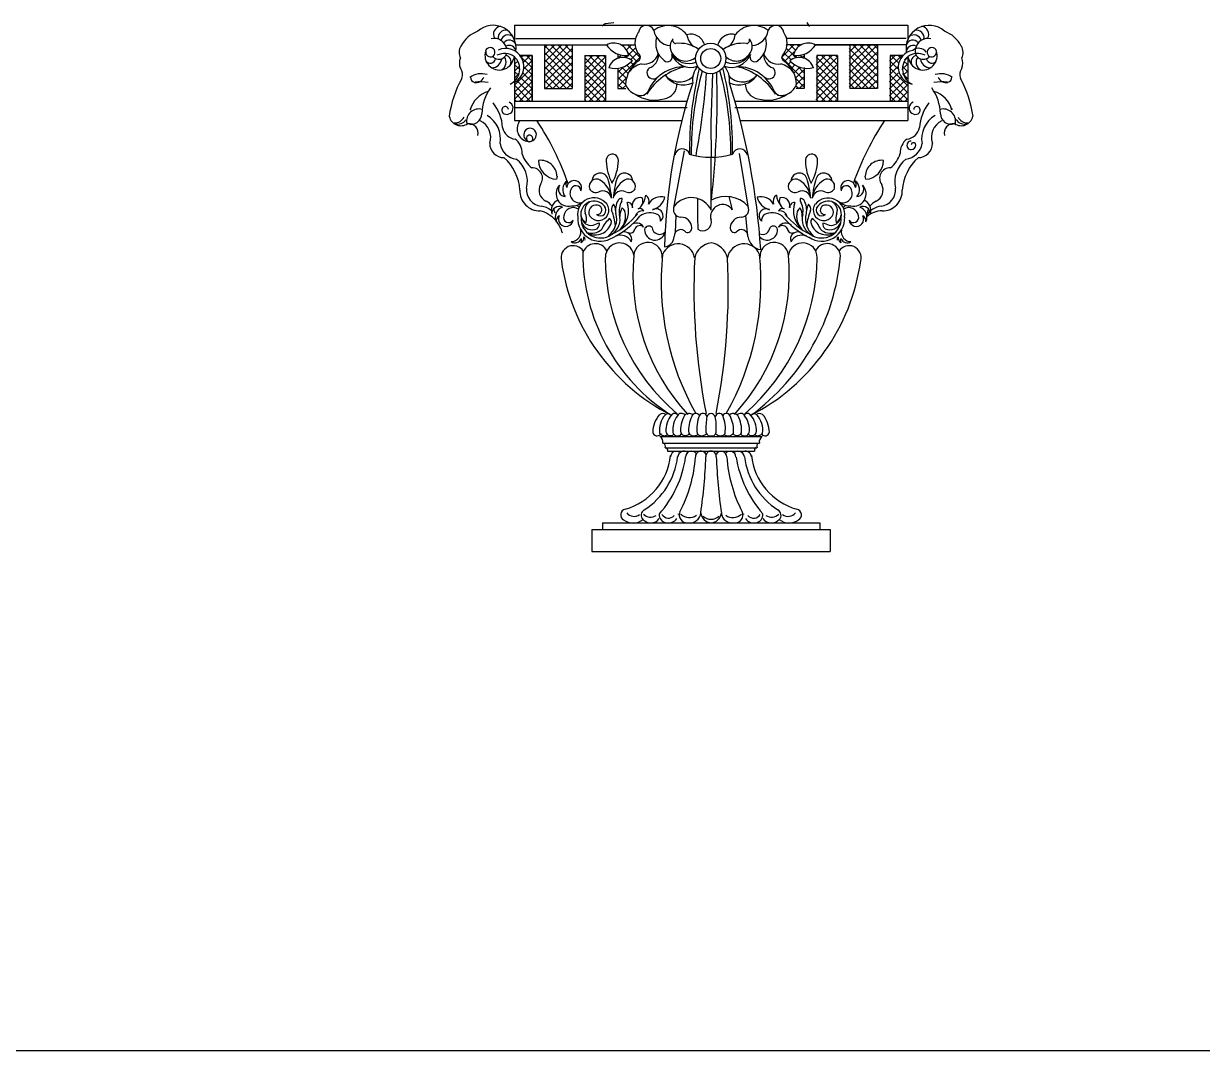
# Model space of a CAD drawing. Header units: millimetres. Extents: x 22565 to 38821, y 15578 to 26720.
# Drawn here: x 35411 to 36164, y 21360 to 22016 of the extents above; entities that cross this region are included whole.
import ezdxf

# ---------------------------------------------------------------- set-up
doc = ezdxf.new("R2010")
doc.units = ezdxf.units.MM
doc.layers.add('www.cad-blocks.net', color=7, linetype='Continuous')

# ---------------------------------------------------------------- blocks, each defined once
blk = doc.blocks.new('A$C55897DFD')
for p, q in [((242.8, 480), (601.7, 480)), ((242.8, 480), (242.8, 466.7)), ((322.9, 479.5), (325.7, 481.5)), ((325.7, 481.5), (333.4, 482.4)), ((509.6, 482.4), (511.5, 479.5)), ((511.5, 479.5), (512.5, 479.5)), ((601.7, 480), (601.7, 466.7)), ((244.1, 468), (353.4, 468)), ((600.4, 468), (491.1, 468)), ((244.1, 462), (327.1, 462)), ((258.9, 452.4), (247.1, 452.4)), ((247.1, 452.4), (258.9, 452.4)), ((258.9, 441), (247.4, 452.4)), ((248.7, 450.3), (250.8, 452.4)), ((250.7, 446), (257.2, 452.4)), ((258.9, 447.3), (253.8, 452.4)), ((258.9, 410.8), (258.9, 452.4)), ((258.9, 452.4), (258.9, 410.8)), ((270.3, 459.1), (273.1, 462)), ((270.3, 452.7), (279.5, 462)), ((270.3, 446.4), (285.9, 462)), ((270.3, 440), (292.2, 462)), ((270.3, 462), (270.3, 422.2)), ((295.5, 436.2), (270.3, 461.4)), ((270.3, 433.7), (295.5, 458.9)), ((295.5, 429.8), (270.3, 455)), ((270.3, 427.3), (295.5, 452.5)), ((295.5, 442.6), (276, 462)), ((295.5, 448.9), (282.4, 462)), ((295.5, 455.3), (288.7, 462)), ((295.5, 461.7), (295.1, 462)), ((295.5, 462), (295.5, 422.2)), ((306.9, 438.4), (320.8, 452.4)), ((306.9, 444.8), (314.4, 452.4)), ((306.9, 451.2), (308.1, 452.4)), ((306.9, 452.4), (306.9, 410.8)), ((306.9, 452.4), (325.8, 452.4)), ((325.8, 437.7), (311.1, 452.4)), ((325.8, 444.1), (317.4, 452.4)), ((325.8, 450.4), (323.8, 452.4)), ((325.8, 452.4), (325.8, 410.8)), ((337.2, 453.6), (337.2, 449.8)), ((337.4, 449.8), (340.2, 452.7)), ((340.2, 462), (352.9, 462)), ((341.9, 460.8), (343.1, 462)), ((345.1, 450.2), (343, 452.3)), ((344.2, 450.4), (346.1, 452.2)), ((344.9, 457.4), (349.5, 462)), ((354.9, 446.7), (345.8, 455.8)), ((357.5, 450.5), (346, 462)), ((346.9, 453), (353.1, 459.2)), ((348.9, 448.6), (355.2, 454.9)), ((352.9, 461.5), (352.4, 462)), ((486.4, 450.5), (497.8, 462)), ((495, 448.6), (488.7, 454.9)), ((488.9, 446.7), (498, 455.8)), ((497, 453), (490.7, 459.2)), ((503.6, 462), (490.9, 462)), ((491, 461.5), (491.5, 462)), ((498.9, 457.4), (494.4, 462)), ((499.6, 450.4), (497.8, 452.2)), ((498.7, 450.2), (500.9, 452.3)), ((501.9, 460.8), (500.7, 462)), ((506.5, 449.8), (503.6, 452.7)), ((507.3, 453.6), (507.3, 449.8)), ((600.4, 462), (517.4, 462)), ((570.5, 462), (517.4, 462)), ((517.4, 462), (570.5, 462)), ((518.1, 450.4), (520.1, 452.4)), ((518.1, 444.1), (526.4, 452.4)), ((518.1, 437.7), (532.8, 452.4)), ((518.7, 452.4), (518.7, 410.8)), ((537.6, 452.4), (518.7, 452.4)), ((537, 438.4), (523.1, 452.4)), ((537, 444.8), (529.4, 452.4)), ((537, 451.2), (535.8, 452.4)), ((537.6, 452.4), (537.6, 410.8)), ((548.4, 461.7), (548.8, 462)), ((548.4, 455.3), (555.1, 462)), ((548.4, 448.9), (561.5, 462)), ((548.4, 442.6), (567.9, 462)), ((548.4, 436.2), (573.6, 461.4)), ((573.6, 433.7), (548.4, 458.9)), ((548.4, 429.8), (573.6, 455)), ((573.6, 427.3), (548.4, 452.5)), ((549, 462), (549, 422.2)), ((573.6, 440), (551.6, 462)), ((573.6, 446.4), (558, 462)), ((573.6, 452.7), (564.4, 462)), ((573.6, 459.1), (570.7, 462)), ((574.2, 462), (574.2, 422.2)), ((585, 447.3), (590.1, 452.4)), ((585, 441), (596.4, 452.4)), ((597.4, 452.4), (585.6, 452.4)), ((585.6, 452.4), (585.6, 410.8)), ((593.1, 446), (586.7, 452.4)), ((595.1, 450.3), (593.1, 452.4)), ((242.8, 451.2), (242.8, 429.1)), ((242.8, 450.8), (243, 451)), ((245.2, 448.3), (242.8, 450.7)), ((242.8, 444.4), (245.8, 447.3)), ((247.6, 439.5), (242.8, 444.3)), ((242.8, 438), (247.4, 442.6)), ((242.8, 425.3), (258.9, 441.3)), ((251.3, 440.1), (258.9, 447.7)), ((258.9, 434.6), (251.3, 442.1)), ((295.5, 423.5), (270.3, 448.7)), ((290.4, 422.2), (270.3, 442.3)), ((271.5, 422.2), (295.5, 446.1)), ((306.9, 432.1), (325.8, 451)), ((325.8, 431.3), (306.9, 450.3)), ((306.9, 425.7), (325.8, 444.6)), ((325.8, 425), (306.9, 443.9)), ((338.7, 450.2), (337.2, 451.7)), ((337.2, 430.6), (357.5, 450.9)), ((337.2, 436.9), (342, 441.8)), ((346.5, 436.1), (341.1, 441.5)), ((348.6, 440.3), (345.5, 443.4)), ((351.5, 443.8), (349.1, 446.2)), ((506.7, 430.6), (486.4, 450.9)), ((492.4, 443.8), (494.7, 446.2)), ((495.2, 440.3), (498.3, 443.4)), ((497.4, 436.1), (502.8, 441.5)), ((506.7, 436.9), (501.9, 441.8)), ((505.2, 450.2), (506.7, 451.7)), ((507.3, 441.4), (507.3, 422.2)), ((537, 432.1), (518.1, 451)), ((518.1, 431.3), (537, 450.3)), ((537, 425.7), (518.1, 444.6)), ((518.1, 425), (537, 443.9)), ((548.4, 423.5), (573.6, 448.7)), ((572.3, 422.2), (548.4, 446.1)), ((553.5, 422.2), (573.6, 442.3)), ((592.6, 440.1), (585, 447.7)), ((585, 434.6), (592.5, 442.1)), ((601.1, 425.3), (585, 441.3)), ((596.3, 439.5), (601.1, 444.3)), ((601.1, 438), (596.5, 442.6)), ((601.1, 444.4), (598.1, 447.3)), ((598.7, 448.3), (601.1, 450.7)), ((601.1, 450.8), (600.9, 451)), ((601.7, 451.2), (601.7, 429.1)), ((246.4, 434.3), (242.8, 437.9)), ((242.8, 431.7), (246.9, 435.8)), ((242.8, 418.9), (258.9, 435)), ((244, 430.4), (242.8, 431.6)), ((258.9, 421.9), (248.3, 432.4)), ((258.9, 428.3), (250.5, 436.6)), ((284, 422.2), (270.3, 435.9)), ((277.9, 422.2), (295.5, 439.8)), ((284.3, 422.2), (295.5, 433.4)), ((306.9, 419.3), (325.8, 438.3)), ((325.8, 418.6), (306.9, 437.5)), ((306.9, 413), (325.8, 431.9)), ((325.8, 412.2), (306.9, 431.2)), ((337.2, 440.8), (337.2, 422.2)), ((344.6, 431.6), (337.2, 439)), ((344.4, 425.5), (337.2, 432.7)), ((337.2, 424.2), (344.7, 431.7)), ((418.3, 436.1), (418.3, 436.5)), ((423.4, 435.9), (422.1, 391.5)), ((499.2, 431.6), (506.7, 439)), ((506.7, 424.2), (499.2, 431.7)), ((499.5, 425.5), (506.7, 432.7)), ((537, 419.3), (518.1, 438.3)), ((518.1, 418.6), (537, 437.5)), ((537, 413), (518.1, 431.9)), ((518.1, 412.2), (537, 431.2)), ((566, 422.2), (548.4, 439.8)), ((559.6, 422.2), (548.4, 433.4)), ((559.9, 422.2), (573.6, 435.9)), ((585, 428.3), (593.4, 436.6)), ((601.1, 418.9), (585, 435)), ((585, 421.9), (595.5, 432.4)), ((601.1, 431.7), (596.9, 435.8)), ((597.4, 434.3), (601.1, 437.9)), ((599.9, 430.4), (601.1, 431.6)), ((242.8, 412.6), (258.9, 428.6)), ((242.8, 427.7), (242.8, 393)), ((242.8, 427.7), (242.8, 410.8)), ((257.2, 410.8), (242.8, 425.2)), ((258.9, 415.5), (245.2, 429.2)), ((247.4, 410.8), (258.9, 422.3)), ((277.6, 422.2), (270.3, 429.6)), ((271.3, 422.2), (270.3, 423.2)), ((270.3, 422.2), (295.5, 422.2)), ((290.6, 422.2), (295.5, 427)), ((320.9, 410.8), (306.9, 424.8)), ((311, 410.8), (325.8, 425.5)), ((341.3, 422.2), (337.2, 426.3)), ((337.2, 422.2), (344.5, 422.2)), ((341.5, 422.2), (344.5, 425.1)), ((502.3, 422.2), (499.4, 425.1)), ((507.3, 422.2), (499.9, 422.2)), ((502.6, 422.2), (506.7, 426.3)), ((532.8, 410.8), (518.1, 425.5)), ((523, 410.8), (537, 424.8)), ((553.2, 422.2), (548.4, 427)), ((574.2, 422.2), (549, 422.2)), ((566.2, 422.2), (573.6, 429.6)), ((572.6, 422.2), (573.6, 423.2)), ((585, 415.5), (598.7, 429.2)), ((601.1, 412.6), (585, 428.6)), ((596.5, 410.8), (585, 422.3)), ((586.7, 410.8), (601.1, 425.2)), ((601.7, 427.7), (601.7, 393)), ((250.9, 410.8), (242.8, 418.8)), ((244.5, 410.8), (242.8, 412.5)), ((242.8, 410.8), (258.9, 410.8)), ((242.8, 410.8), (400.3, 410.8)), ((253.8, 410.8), (258.9, 415.9)), ((314.5, 410.8), (306.9, 418.4)), ((308.1, 410.8), (306.9, 412.1)), ((317.4, 410.8), (325.8, 419.2)), ((323.8, 410.8), (325.8, 412.8)), ((444, 410.8), (601.7, 410.8)), ((526.5, 410.8), (518.1, 419.2)), ((520.1, 410.8), (518.1, 412.8)), ((529.4, 410.8), (537, 418.4)), ((535.7, 410.8), (537, 412.1)), ((590.1, 410.8), (585, 415.9)), ((593, 410.8), (601.1, 418.8)), ((599.4, 410.8), (601.1, 412.5)), ((242.8, 404.8), (400.3, 404.8)), ((444, 404.8), (601.7, 404.8)), ((242.8, 393), (395.4, 393)), ((422.1, 391.5), (422.2, 359.5)), ((448.8, 393), (601.7, 393)), ((388.6, 315.1), (398, 365.5)), ((422.2, 311.4), (422.2, 359.5)), ((456.7, 311.4), (448.1, 363)), ((441.8, 311.7), (438.6, 323.7)), ((389.7, 290.9), (390.5, 306.4)), ((455.9, 287.2), (453.9, 306.3)), ((375.6, 104.8), (468.9, 104.8)), ((375.6, 104.8), (468.9, 104.8)), ((378.2, 98.8), (466.3, 98.8)), ((380.3, 94.6), (464.1, 94.6)), ((382.6, 91.5), (461.9, 91.5)), ((323, 26.1), (521.5, 26.1)), ((323, 26.1), (323, 20.1)), ((496.1, 26.1), (521.5, 26.1)), ((521.5, 26.1), (521.5, 20.1)), ((521.5, 26.1), (521.5, 20.1)), ((313.5, 20.1), (531, 20.1)), ((313.5, 20.1), (313.5, 0)), ((521.5, 20.1), (531, 20.1)), ((531, 20.1), (531, 0)), ((531, 20.1), (531, 0)), ((313.5, 0), (531, 0))]:
    blk.add_line(p, q)
for radius in [13.9, 9.12]:
    blk.add_circle((421.9, 449.6), radius)
for centre, radius, start, end in [((219.6, 447.3), 29.1, 110.7432, 152.0574), ((223.3, 458.9), 21, 352.2493, 131.9272), ((231, 471.7), 7.36, 98.3917, 210.0324), ((234.7, 468.5), 6.83, 78.2387, 188.9866), ((363.3, 472.4), 7.43, 23.2741, 173.6183), ((383.1, 458.4), 21.3, 37.2448, 127.7333), ((386.3, 477.7), 16.4, 188.459, 264.7422), ((461.3, 458.4), 21.3, 52.2667, 142.7552), ((458.2, 477.7), 16.4, 275.2578, 351.541), ((481.2, 472.4), 7.43, 6.3817, 156.7259), ((621.2, 458.9), 21, 48.0728, 190.8778), ((609.8, 468.5), 6.83, 351.0134, 101.7613), ((613.5, 471.7), 7.36, 329.9676, 81.6083), ((624.9, 447.3), 29.1, 27.9426, 69.2568), ((224.2, 456.2), 11.8, 13.0422, 102.6859), ((237.1, 464.2), 6.96, 53.1393, 161.8843), ((238, 460.2), 6.27, 16.5303, 142.0596), ((333.6, 450.1), 13.6, 8.9205, 120.0931), ((369.4, 463.7), 16.6, 144.7926, 215.2074), ((391, 463.3), 19.3, 162.7532, 233.174), ((395.9, 460.5), 11.1, 141.4959, 232.3579), ((390.5, 466.6), 3.45, 166.219, 257.8316), ((393.6, 432.6), 30.9, 56.232, 97.0691), ((403.6, 458.8), 13, 14.2593, 105.3916), ((416.1, 473.2), 16, 186.6622, 232.4242), ((440.9, 458.8), 13, 74.6084, 165.7407), ((440.9, 458.8), 13, 72.0452, 165.7407), ((450.9, 432.6), 30.9, 82.9309, 123.768), ((428.4, 473.2), 16, 307.5758, 353.3378), ((454, 466.6), 3.45, 282.1684, 13.781), ((448.6, 460.5), 11.1, 307.6421, 38.5041), ((453.4, 463.3), 19.3, 306.826, 17.2468), ((475.1, 463.7), 16.6, 324.7926, 35.2074), ((510.8, 450.1), 13.6, 59.9069, 171.0795), ((606.4, 460.2), 6.27, 37.9404, 163.4697), ((607.4, 464.2), 6.96, 18.1157, 126.8607), ((620.3, 456.2), 11.8, 77.3141, 171.2152), ((203.8, 455.2), 11.5, 150.1058, 206.7103), ((229.1, 452.3), 13.2, 161.9435, 346.1914), ((221.1, 455.7), 4.6, 170.8404, 294.4425), ((220.7, 455.2), 4.37, 294.9127, 164.4065), ((228.6, 456.4), 7.47, 220.7862, 341.1569), ((233.7, 438.7), 15.5, 53.7998, 116.4584), ((234.8, 442.3), 16.6, 298.677, 114.995), ((233.8, 446.7), 5.93, 335.2309, 80.0034), ((238, 455.3), 6.25, 7.5436, 117.2722), ((345.1, 474.2), 22, 213.953, 275.0607), ((353.6, 450.7), 4.08, 308.9812, 56.225), ((361.4, 457.9), 13.3, 257.7526, 342.1694), ((361.3, 453.3), 13.1, 289.7462, 359.6645), ((382.4, 451.1), 4.43, 228.0323, 28.0151), ((403.9, 460.4), 18.9, 201.09, 288.7826), ((401.9, 462.2), 17.2, 206.266, 292.8335), ((440.6, 460.4), 18.9, 251.2174, 338.91), ((442.6, 462.2), 17.2, 247.1665, 333.734), ((462.1, 451.1), 4.43, 151.9849, 311.9677), ((483.2, 453.3), 13.1, 180.3355, 250.2538), ((483.1, 457.9), 13.3, 197.8306, 282.2474), ((490.9, 450.7), 4.08, 123.775, 231.0188), ((499.4, 474.2), 22, 264.9393, 326.047), ((608.7, 441.6), 15.6, 98.5519, 259.034), ((606.5, 455.2), 6.29, 63.2785, 184.7231), ((610.8, 438.7), 15.5, 63.5416, 126.2002), ((615.4, 452.3), 13.2, 193.8086, 18.0565), ((610.7, 446.7), 5.93, 99.9966, 204.7691), ((611.7, 450.3), 8.64, 36.5863, 128.4332), ((615.9, 456.4), 7.47, 167.6942, 319.2138), ((623.8, 455.2), 4.37, 15.5935, 245.0873), ((623.4, 455.7), 4.6, 245.5575, 9.1596), ((640.7, 455.2), 11.5, 333.2897, 29.8942), ((204.5, 445.4), 12, 156.9668, 203.0332), ((220.7, 450.4), 4.99, 218.9917, 345.5184), ((222.1, 450.3), 9.12, 269.9011, 353.7614), ((227.2, 446.3), 8.02, 298.7266, 35.8037), ((232.3, 440.1), 15.3, 295.2652, 46.2627), ((223.3, 458.9), 21, 332.3693, 338.3332), ((341.8, 437), 13.6, 50.7439, 161.9166), ((334.3, 462.6), 22, 255.7764, 316.8841), ((371.4, 425), 27.2, 124.0527, 177.7978), ((364.2, 424.3), 21.3, 105.2952, 144.0511), ((412.2, 386.2), 57.7, 103.6068, 147.642), ((398.4, 405.6), 36.6, 89.5811, 158.0773), ((399.1, 461.1), 13.8, 223.2247, 310.7256), ((425.5, 429.7), 20.2, 140.4931, 186.6586), ((130.6, 367.1), 311.3, 359.0483, 13.7653), ((419, 429.7), 20.2, 353.3414, 40.6183), ((445.4, 461.1), 13.8, 224.4691, 316.7753), ((446.1, 405.6), 36.6, 21.9227, 90.4189), ((432.3, 386.2), 57.7, 32.358, 76.3932), ((480.3, 424.3), 21.3, 35.9489, 74.7048), ((473.1, 425), 27.2, 2.2022, 55.9473), ((502.7, 437), 13.6, 18.0834, 129.2561), ((510.2, 462.6), 22, 223.1159, 284.2236), ((612.2, 440.1), 15.3, 133.7373, 244.7348), ((621.2, 458.9), 21, 201.6668, 207.6307), ((617.3, 446.3), 8.02, 144.1963, 241.2734), ((622.3, 450.3), 9.12, 186.2386, 270.0989), ((623.8, 450.4), 4.99, 194.4816, 321.0083), ((639.9, 445.4), 12, 336.9668, 23.0332), ((283.7, 382.6), 101.5, 151.2996, 171.9003), ((185.7, 434.9), 9.75, 338.4088, 36.3066), ((212.5, 419.1), 16.7, 71.6591, 128.3405), ((206.8, 432.2), 4.14, 175.4823, 261.2989), ((207.8, 435.1), 7.41, 257.5796, 340.4885), ((369.3, 436.6), 5.61, 129.5288, 314.039), ((393.6, 445.5), 17.2, 218.9586, 316.8025), ((397.1, 445.8), 20.3, 214.5498, 294.3041), ((713.9, 367.1), 311.3, 166.3539, 180.9517), ((680.5, 364.9), 276.3, 164.6299, 180.5819), ((-243.6, 482.7), 663.4, 349.4183, 356.0063), ((-385, 413.4), 812.8, 353.4386, 1.6551), ((164, 364.9), 276.3, 359.4181, 15.5187), ((450.9, 445.5), 17.2, 223.1975, 321.0414), ((447.3, 445.8), 20.3, 245.6959, 325.4502), ((475.2, 436.6), 5.61, 225.961, 50.4712), ((632, 419.1), 16.7, 51.6595, 108.3409), ((636.6, 435.1), 7.41, 199.5115, 282.4204), ((637.7, 432.2), 4.14, 278.7011, 4.5177), ((658.8, 434.9), 9.75, 143.6934, 201.5912), ((560.8, 382.6), 101.5, 8.0997, 28.7004), ((225.8, 396.5), 24.1, 106.6779, 165.5211), ((212.3, 389.6), 38.7, 80.2325, 98.0066), ((255.3, 398.2), 42.3, 144.4368, 178.6649), ((358.5, 431), 15.1, 199.2233, 281.5407), ((377.4, 426.4), 13.7, 278.7461, 1.9598), ((897.8, 265.5), 518.2, 161.7995, 178.6393), ((-175.7, 233.4), 644.6, 3.7365, 17.5163), ((467.1, 426.4), 13.7, 178.0402, 261.2539), ((486, 431), 15.1, 258.4593, 340.7767), ((589.2, 398.2), 42.3, 1.3351, 35.5632), ((618.7, 396.5), 24.1, 14.4789, 73.3221), ((632.2, 389.6), 38.7, 81.9934, 99.7675), ((191.7, 384.1), 40.4, 3.6645, 38.1388), ((235.8, 404.4), 5.73, 244.4933, 68.2127), ((357.5, 424.2), 8.5, 237.2672, 324.7218), ((370.6, 442.9), 31.3, 235.6536, 286.5572), ((473.9, 442.9), 31.3, 253.4428, 304.3464), ((487, 424.2), 8.5, 215.2782, 302.7328), ((608.7, 404.4), 5.73, 111.7873, 295.5067), ((652.8, 384.1), 40.4, 141.8612, 176.3355), ((210.4, 392.3), 11.3, 74.4069, 189.7632), ((203.4, 399.2), 9.54, 250.0966, 0.0903), ((202.7, 403.4), 0.418, 17.5376, 268.6765), ((234.8, 402.4), 3.5, 128.1959, 244.4933), ((234.4, 402.9), 2.85, 5.4404, 128.1959), ((610, 402.9), 2.85, 51.8041, 174.5596), ((609.6, 402.4), 3.5, 295.5067, 51.8041), ((634.1, 392.3), 11.3, 350.2368, 105.5931), ((641.1, 399.2), 9.54, 179.9097, 289.9034), ((641.8, 403.4), 0.418, 271.3235, 162.4624), ((194, 399.2), 10.9, 192.0766, 304.7378), ((188.3, 400.4), 9.43, 267.4073, 333.852), ((191.6, 397.6), 7.78, 245.0952, 332.8504), ((200.9, 381.6), 8.67, 345.3977, 94.479), ((204.6, 377.8), 16.5, 340.7588, 64.7771), ((205.6, 376.4), 24.5, 349.5779, 59.8415), ((256.9, 385.5), 11.7, 145.7655, 263.9552), ((48.2, 250.7), 257.9, 19.1831, 33.4848), ((795.6, 250.7), 257.9, 146.5152, 160.6883), ((638.9, 376.4), 24.5, 120.1585, 190.4221), ((639.8, 377.8), 16.5, 115.2229, 199.2412), ((643.6, 381.6), 8.67, 85.521, 194.6023), ((650.5, 399.2), 10.9, 235.2622, 347.9234), ((652.9, 397.6), 7.78, 207.1496, 294.9048), ((656.2, 400.4), 9.43, 206.148, 272.5927), ((245.4, 389.6), 13.7, 192.4242, 262.2042), ((257.7, 380), 6.4, 152.1393, 252.2263), ((257.1, 380.3), 5.73, 3.2023, 152.1393), ((256.6, 376.7), 2.95, 81.2702, 252.2263), ((256.4, 380.3), 6.41, 263.9552, 3.2023), ((256.6, 376.7), 2.95, 252.2263, 81.2702), ((599.1, 389.6), 13.7, 277.7958, 347.5758), ((233.3, 372.3), 13.1, 180.0193, 270.0282), ((246.6, 374.9), 17.2, 189.772, 262.6138), ((233.8, 363.5), 16, 357.7453, 52.3248), ((395.9, 360.2), 6.97, 17.3033, 170.0734), ((448.5, 360.2), 6.97, 9.9266, 162.6967), ((610.7, 363.5), 16, 127.6752, 182.2547), ((597.9, 374.9), 17.2, 277.3862, 350.228), ((604.8, 370.4), 3.88, 87.4631, 272.5369), ((607, 370.8), 2.02, 1.9972, 178.0028), ((604.8, 370.7), 4.23, 272.5369, 1.9972), ((611.2, 372.3), 13.1, 269.9718, 359.9807), ((203.8, 326.4), 44.1, 4.2098, 47.9349), ((229.3, 337.5), 25.3, 345.8361, 53.34), ((276.3, 371.5), 28, 198.0294, 230.5887), ((266.5, 341.7), 15.1, 1.8008, 96.3026), ((282.2, 356.8), 17.4, 180.3326, 266.1518), ((332.1, 356.8), 5.57, 357.8135, 188.15), ((372.9, 357.2), 46.3, 181.4542, 207.4644), ((294.7, 357.6), 43, 329.6254, 358.672), ((422.3, 428.2), 68.7, 253.0566, 286.5022), ((513.9, 356.8), 5.57, 357.8135, 188.15), ((554.6, 357.2), 46.3, 181.4542, 207.4644), ((476.5, 357.6), 43, 329.6254, 358.672), ((578, 341.7), 15.1, 83.6974, 178.1992), ((562.3, 356.8), 17.4, 273.8482, 359.6674), ((568.2, 371.5), 28, 309.4113, 341.9706), ((615.2, 337.5), 25.3, 126.66, 194.1639), ((640.7, 326.4), 44.1, 132.0651, 175.7902), ((258.8, 340.3), 9.63, 323.8199, 91.0985), ((320.9, 337.5), 7.6, 21.8205, 175.1357), ((343.4, 337.5), 7.6, 4.8643, 158.1795), ((502.6, 337.5), 7.6, 21.8205, 175.1357), ((525.2, 337.5), 7.6, 4.8643, 158.1795), ((585.7, 340.3), 9.63, 88.9015, 216.1801), ((276.2, 329.5), 11, 152.2753, 244.6236), ((292.2, 326.2), 11.4, 136.7729, 282.9842), ((301.2, 336.6), 20.3, 163.9905, 171.6975), ((289.5, 330.4), 6.63, 146.9985, 267.4721), ((296.5, 330.1), 9.71, 124.9773, 221.0486), ((294.8, 334.8), 5.1, 140.1855, 214.3561), ((297.3, 331.6), 6.7, 337.4003, 177.0115), ((298.8, 328.9), 4.74, 1.1836, 168.1132), ((317.7, 332.9), 6.72, 60.3035, 197.1575), ((308.5, 319.2), 23.2, 7.5703, 57.404), ((246.6, 314.9), 85.2, 4.9722, 17.3966), ((417.7, 314.9), 85.2, 162.6034, 175.0278), ((355.8, 319.2), 23.2, 122.596, 172.4297), ((346.6, 332.9), 6.72, 342.8425, 119.6965), ((499.4, 332.9), 6.72, 60.3035, 197.1575), ((490.3, 319.2), 23.2, 7.5703, 57.404), ((428.3, 314.9), 85.2, 4.9722, 17.3966), ((599.4, 314.9), 85.2, 162.6034, 175.0278), ((537.5, 319.2), 23.2, 122.596, 172.4297), ((528.3, 332.9), 6.72, 342.8425, 119.6965), ((547.2, 331.6), 6.7, 2.9885, 202.5997), ((545.7, 328.9), 4.74, 11.8868, 178.8164), ((552.3, 326.2), 11.4, 256.9143, 43.276), ((548, 330.1), 9.71, 318.9514, 55.0227), ((549.7, 334.8), 5.1, 325.6439, 39.8145), ((555, 330.4), 6.63, 272.5279, 33.0015), ((543.3, 336.6), 20.3, 8.3025, 16.0095), ((568.2, 329.5), 11, 295.3764, 27.7247), ((265.9, 328.7), 18.1, 177.066, 270.9715), ((269, 329.9), 15.2, 174.6365, 262.9789), ((302.1, 326.6), 8.65, 157.4693, 290.3652), ((317.1, 334.2), 6.71, 209.5261, 295.5152), ((323.3, 320.5), 8.34, 11.9702, 113.7821), ((340.9, 320.5), 8.34, 66.2179, 168.0298), ((347.2, 334.2), 6.71, 244.4848, 330.4739), ((357.7, 315.4), 7.43, 77.2175, 193.8922), ((345.8, 326.5), 16.9, 319.3552, 354.6334), ((358.9, 319.4), 6.72, 337.786, 56.5543), ((376.8, 310.1), 13.5, 75.7706, 149.9241), ((364.5, 327.3), 16.2, 285.8469, 345.0221), ((404.3, 302.8), 19.9, 25.5208, 142.0978), ((435.7, 296.3), 27.5, 42.8397, 118.7673), ((467.6, 310.1), 13.5, 30.0759, 104.2294), ((479.9, 327.3), 16.2, 194.9779, 254.1531), ((485.5, 319.4), 6.72, 123.4457, 202.214), ((498.7, 326.5), 16.9, 185.3666, 220.6448), ((486.7, 315.4), 7.43, 346.1078, 102.7825), ((498.8, 334.2), 6.71, 209.5261, 295.5152), ((505.1, 320.5), 8.34, 11.9702, 113.7821), ((522.7, 320.5), 8.34, 66.2179, 168.0298), ((528.9, 334.2), 6.71, 244.4848, 330.4739), ((542.4, 326.6), 8.65, 249.6348, 22.5307), ((575.5, 329.9), 15.2, 277.0211, 5.3635), ((578.6, 328.7), 18.1, 269.0285, 2.934), ((264.8, 296), 19, 52.5033, 82.9789), ((265.3, 306.3), 14.7, 35.5562, 64.6236), ((286.6, 310.9), 10.2, 113.136, 198.1842), ((283.5, 308), 6.63, 62.6894, 183.163), ((265.3, 306.3), 14.7, 8.2333, 24.7887), ((289.7, 304.8), 9.71, 109.1129, 205.1842), ((296.4, 305), 8.65, 56.6799, 172.6922), ((295.2, 331.6), 16.5, 268.4131, 307.103), ((297.5, 310.3), 5.55, 39.4638, 72.3893), ((315.4, 307.4), 15.1, 39.0662, 189.0299), ((315.4, 307.4), 12.1, 38.5301, 189.0299), ((315.4, 311.2), 8.42, 116.0363, 197.5327), ((317.1, 309.4), 6.54, 76.2425, 213.7873), ((319.4, 311.3), 9.52, 215.2451, 36.2797), ((318.2, 311.5), 4.29, 263.5914, 84.4004), ((321.1, 311.3), 5.24, 230.398, 44.2416), ((337.2, 312.1), 5.93, 129.8175, 192.6725), ((323.4, 310.4), 11.7, 2.873, 32.1045), ((352.1, 311.6), 17.1, 149.8107, 191.1604), ((340.9, 317.7), 4.34, 87.928, 143.8474), ((354.8, 310.6), 16.5, 148.2999, 191.0225), ((351.9, 306.2), 12.9, 146.2453, 182.5441), ((324.1, 310.9), 22.9, 311.7047, 18.7959), ((334.5, 321.2), 6.55, 329.8652, 6.9346), ((331.8, 303.8), 13.4, 27.2404, 45.5722), ((346.2, 313.9), 4.35, 355.2613, 94.7864), ((352.2, 319.5), 7.83, 295.8714, 22.9863), ((357, 308.3), 4.44, 30.1719, 108.3157), ((372, 306.1), 6.47, 310.1965, 118.1196), ((394.7, 311.9), 6.89, 152.3114, 269.9757), ((1508.7, 312.7), 1098.8, 179.5205, 180.9798), ((432.8, 305.4), 11, 34.8527, 195.8903), ((449.8, 311.9), 6.89, 270.0243, 27.6886), ((472.5, 306.1), 6.47, 61.8804, 229.8035), ((487.5, 308.3), 4.44, 71.6843, 149.8281), ((492.3, 319.5), 7.83, 157.0137, 244.1286), ((498.3, 313.9), 4.35, 85.2136, 184.7387), ((520.3, 310.9), 22.9, 161.2041, 228.2953), ((512.7, 303.8), 13.4, 134.4278, 152.7596), ((492.6, 306.2), 12.9, 357.4559, 33.7547), ((510, 321.2), 6.55, 173.0654, 210.1348), ((503.6, 317.7), 4.34, 36.1526, 92.072), ((489.7, 310.6), 16.5, 348.9775, 31.7001), ((492.4, 311.6), 17.1, 348.8396, 30.1893), ((521.1, 310.4), 11.7, 147.8955, 177.127), ((507.3, 312.1), 5.93, 347.3275, 50.1825), ((525, 311.3), 9.52, 143.7203, 324.7549), ((529.1, 307.2), 15.2, 351.8701, 140.4404), ((523.4, 311.3), 5.24, 135.7584, 309.602), ((529.1, 307.4), 12.1, 348.1191, 141.2489), ((526.2, 311.5), 4.29, 95.5996, 276.4086), ((527.4, 309.4), 6.54, 326.2127, 103.7575), ((529.1, 311.2), 8.42, 342.4673, 63.9637), ((549.2, 331.5), 16.3, 232.791, 271.8927), ((549.6, 308.6), 8.37, 122.8426, 143.8941), ((548.1, 305), 8.65, 7.3078, 123.3201), ((561, 308), 6.63, 356.837, 117.3106), ((554.8, 304.8), 9.71, 334.8158, 70.8871), ((557.9, 310.9), 10.2, 341.8158, 66.864), ((579.7, 296), 19, 97.0211, 144.5066), ((579.2, 306.3), 14.7, 155.2113, 171.7667), ((579.2, 306.3), 14.7, 115.3764, 144.4438), ((259.4, 283.5), 28, 41.2113, 75.949), ((286, 301.5), 5.1, 115.8054, 189.976), ((259.4, 283.5), 28, 14.0987, 39.8695), ((289.7, 303.1), 6.7, 153.15, 352.7612), ((292.3, 304.7), 4.74, 162.0483, 328.9779), ((321.2, 303.6), 20.7, 176.042, 304.1152), ((321.2, 303.6), 17.7, 176.042, 304.1152), ((312, 307.6), 8.52, 185.8385, 242.2969), ((312.8, 306.2), 8.83, 190.924, 279.4115), ((294.2, 303.2), 14.3, 347.0078, 22.5264), ((343.7, 285.2), 23, 126.6816, 157.5909), ((316.7, 303.2), 19.4, 308.2843, 15.4273), ((327.1, 300.6), 4.13, 349.5064, 47.391), ((290.9, 293), 44.3, 5.3607, 23.7612), ((299.3, 354), 72.4, 296.4155, 320.2441), ((322.9, 303.1), 16.3, 303.7169, 15.2669), ((299.3, 354), 75.4, 296.4155, 320.2441), ((327, 305.7), 17.2, 315.8693, 14.2446), ((359.5, 303.7), 6.91, 78.6853, 168.6508), ((366.4, 293.7), 15.3, 60.2058, 127.171), ((368.9, 301.7), 7.33, 355.6761, 45.4675), ((394.7, 294.8), 10.1, 3.4082, 89.9757), ((414.7, 300.3), 7.84, 233.8167, 15.8903), ((449.8, 294.8), 10.1, 90.0243, 176.5918), ((475.6, 301.7), 7.33, 134.5325, 184.3239), ((478.1, 293.7), 15.3, 52.829, 119.7942), ((485, 303.7), 6.91, 11.3492, 101.3147), ((545.2, 354), 75.4, 219.7559, 243.5845), ((545.2, 354), 72.4, 219.7559, 243.5845), ((517.5, 305.7), 17.2, 165.7554, 224.1307), ((521.6, 303.1), 16.3, 164.7331, 236.2831), ((527.8, 303.2), 19.4, 164.5727, 231.7157), ((553.6, 293), 44.3, 156.2388, 174.6393), ((523.3, 303.9), 20.9, 236.275, 3.1779), ((517.3, 300.6), 4.13, 132.609, 190.4936), ((523.3, 303.6), 17.7, 235.8848, 3.958), ((500.8, 285.2), 23, 22.4091, 53.3184), ((531.7, 306.2), 8.83, 260.5885, 349.076), ((550.3, 303.2), 14.3, 157.4736, 192.9922), ((532.4, 307.6), 8.52, 297.7031, 354.1615), ((554.8, 303.1), 6.7, 187.2388, 26.85), ((552.2, 304.7), 4.74, 211.0221, 17.9517), ((558.5, 301.5), 5.1, 350.024, 64.1946), ((578, 290.6), 20, 89.0285, 132.4999), ((294.5, 291.5), 8.91, 270.5987, 17.8486), ((313.8, 303.6), 10.3, 196.2045, 295.593), ((313.4, 303), 12.8, 248.766, 315.1693), ((316.5, 304), 15.3, 242.6485, 344.4219), ((342.7, 220), 82.5, 105.6737, 110.1554), ((314.4, 298.9), 6, 309.3421, 5.6676), ((343.4, 285), 6.42, 335.4518, 127.5338), ((348.5, 294.4), 4.05, 241.9145, 357.908), ((354.2, 291.8), 7.66, 32.4711, 133.508), ((357.2, 292), 5.2, 48.436, 154.1658), ((365.5, 292.7), 4.11, 43.8161, 165.8523), ((371, 293.4), 9.44, 178.119, 346.5419), ((375.3, 296), 6.83, 183.9988, 315.0922), ((394.5, 287.6), 5.91, 36.4993, 183.1977), ((400.5, 295.2), 4.31, 253.3823, 3.4082), ((444, 295.2), 4.31, 176.5918, 286.6177), ((450, 287.6), 5.91, 356.8023, 143.5007), ((469.2, 296), 6.83, 246.11, 356.0012), ((473.5, 293.4), 9.44, 223.3633, 1.881), ((479, 292.7), 4.11, 14.1477, 136.1839), ((490.3, 291.8), 7.66, 46.492, 147.5289), ((487.3, 292), 5.2, 25.8342, 131.564), ((496, 294.4), 4.05, 182.092, 298.0855), ((501.1, 285), 6.42, 52.4662, 204.5482), ((528, 304), 15.3, 195.5781, 297.3515), ((531.1, 303), 12.8, 224.8307, 291.234), ((530.1, 298.9), 6, 174.3324, 230.6579), ((501.8, 220), 82.5, 69.8446, 74.3263), ((530.7, 303.6), 10.3, 244.407, 343.7955), ((550, 291.5), 8.91, 169.5218, 269.4013), ((298.1, 287.2), 5.78, 232.669, 342.1723), ((299.8, 283.3), 4.32, 335.0225, 29.3854), ((300.3, 286.4), 5.99, 305.2156, 6.098), ((316.6, 268.8), 11.9, 27.6502, 162.3959), ((304.5, 284.9), 2.71, 336.2381, 50.5715), ((338.8, 268.4), 13, 8.496, 180.9157), ((339.2, 276.6), 11.9, 30.2371, 109.4788), ((364.6, 268.8), 13.1, 355.9634, 173.219), ((392.2, 265.4), 15.2, 9.0409, 158.5737), ((378.2, 288.1), 10.5, 278.4953, 354.9663), ((424.7, 263.7), 17.9, 97.8883, 166.6104), ((419.8, 263.7), 17.9, 13.3896, 82.1117), ((452.3, 265.4), 15.2, 21.4263, 170.9591), ((469.9, 289.3), 14.2, 188.5582, 260.2438), ((479.9, 268.8), 13.1, 6.781, 184.0366), ((505.9, 268.2), 13.2, 359.7499, 170.941), ((505.3, 276.6), 11.9, 70.5212, 149.7629), ((528.2, 268.6), 12.2, 4.767, 151.1762), ((539.9, 284.9), 2.71, 129.4285, 203.7619), ((544.2, 286.4), 5.99, 173.902, 234.7844), ((544.6, 283.3), 4.32, 150.6146, 204.9775), ((546.4, 287.2), 5.78, 197.8277, 307.331), ((296.3, 267.9), 11, 31.5315, 195.0828), ((480.4, 271.7), 175.2, 179.7511, 237.342), ((540.3, 253.2), 189.4, 174.8172, 222.6251), ((618.2, 245.5), 241.5, 173.9369, 209.7038), ((226.3, 245.5), 241.5, 330.2962, 6.0631), ((304.2, 253.2), 189.4, 317.3749, 5.1828), ((339.8, 286.7), 201.3, 306.1607, 355.1266), ((548.2, 267.9), 11, 344.9172, 148.4685), ((471.1, 291), 187.3, 187.9689, 242.9252), ((511.6, 267.4), 185.9, 179.7666, 229.7193), ((989.5, 239.2), 582.9, 177.187, 191.2156), ((-145, 239.2), 582.9, 348.7844, 2.813), ((328.2, 269.9), 190.8, 310.8544, 359.4695), ((373.3, 291), 187.3, 297.0748, 352.0311), ((395.2, 108), 26.2, 139.4256, 178.6271), ((395.2, 110.9), 20.1, 137.8467, 188.2866), ((378.2, 121.1), 4.74, 53.9452, 126.0548), ((383, 121.6), 3.9, 41.2697, 134.2097), ((403.3, 110), 22.4, 140.788, 181.8452), ((388.9, 122.2), 3.62, 35.934, 147.5865), ((408.1, 111.1), 20.8, 142.4326, 187.554), ((395.3, 121.6), 4.32, 42.5836, 149.5828), ((421.5, 110.5), 27.1, 150.4666, 185.2329), ((402, 120.9), 4.98, 46.1967, 143.6734), ((430.7, 110.3), 29, 153.9658, 184.6635), ((408.3, 122.1), 3.75, 30.402, 165.9721), ((440.4, 112.1), 31.2, 157.6356, 188.2662), ((414.8, 122.1), 3.76, 14.082, 149.4597), ((479.9, 112.4), 62.4, 170.241, 182.5485), ((422.2, 121.8), 4, 16.7837, 163.2163), ((429.7, 122.1), 3.76, 30.5403, 165.918), ((364.6, 112.4), 62.4, 357.4515, 9.759), ((436.2, 122.1), 3.75, 14.0279, 149.598), ((404.1, 112.1), 31.2, 351.7338, 22.3644), ((442.5, 120.9), 4.98, 36.3266, 133.8033), ((413.8, 110.3), 29, 355.3365, 26.0342), ((449.2, 121.6), 4.32, 30.4172, 137.4164), ((423, 110.5), 27.1, 354.7671, 29.5334), ((455.5, 122.2), 3.62, 32.4135, 144.066), ((436.4, 111.1), 20.8, 352.446, 37.5674), ((461.5, 121.6), 3.9, 45.7903, 138.7303), ((441.2, 110), 22.4, 358.1548, 39.212), ((466.3, 121.1), 4.74, 53.9452, 126.0548), ((449.3, 110.9), 20.1, 351.7134, 42.1533), ((449.3, 108), 26.2, 1.3729, 40.5744), ((372.9, 109.4), 3.94, 192.0291, 320.7411), ((379.7, 110.7), 5.17, 211.5663, 304.3548), ((385.2, 110), 4.38, 189.0925, 313.5377), ((391.7, 110), 4.55, 201.3382, 318.1897), ((398.7, 110.4), 4.74, 209.6877, 316.418), ((406.7, 111.7), 6.22, 217.8252, 305.6957), ((413.9, 111.4), 5.81, 220.4011, 315.4371), ((421.4, 109.3), 3.87, 175.2099, 282.2274), ((423.1, 109.3), 3.87, 257.7726, 4.7901), ((430.6, 111.4), 5.81, 224.5629, 319.5989), ((437.8, 111.7), 6.22, 234.3043, 322.1748), ((445.8, 110.4), 4.74, 223.582, 330.3123), ((452.8, 110), 4.55, 221.8103, 338.6618), ((459.3, 110), 4.38, 226.4623, 350.9075), ((464.8, 110.7), 5.17, 235.6452, 328.4337), ((471.5, 109.4), 3.94, 219.2589, 347.9709), ((372.2, 99.8), 6.07, 350.0971, 56.1017), ((377.5, 96), 3.12, 334.0463, 63.4437), ((467, 96), 3.12, 116.5563, 205.9537), ((467, 96), 3.12, 116.5563, 205.9537), ((472.3, 99.8), 6.07, 123.8983, 189.9029), ((328.1, 93.9), 57.6, 285.8911, 353.553), ((325.5, 94.3), 66.7, 302.4449, 353.0986), ((299.6, 100.7), 100.5, 318.6303, 351.6708), ((380.2, 92.3), 2.56, 341.6123, 67.2329), ((390.4, 86.2), 5.11, 55.9345, 180.0041), ((397.6, 85.5), 5.91, 55.8972, 173.9103), ((282.6, 94.6), 125.6, 332.3102, 356.1334), ((404.4, 86.1), 5.38, 37.5, 180.2068), ((413, 86.4), 5.12, 23.6511, 182.8359), ((-90.4, 107.4), 508.4, 351.8495, 357.6112), ((422.2, 86.8), 4.71, 352.7785, 187.2215), ((431.4, 86.1), 5.2, 1.0631, 152.45), ((925.2, 105.7), 498.6, 182.2423, 188.1532), ((439.5, 86), 5.42, 1.4758, 140.6791), ((561.9, 94.6), 125.6, 183.8666, 207.6898), ((446.8, 85.3), 6.04, 8.0049, 122.1875), ((453.7, 85.9), 5.52, 2.5006, 125.7971), ((519, 94.3), 66.7, 186.9014, 237.5551), ((516.3, 93.9), 57.6, 186.447, 254.1089), ((464.3, 92.3), 2.56, 112.7671, 198.3877), ((464.3, 92.3), 2.56, 112.7671, 198.3877), ((550, 104), 106.5, 189.7085, 220.8976), ((345.1, 33.3), 5.32, 103.082, 238.6958), ((352, 40.4), 8.45, 217.1329, 306.4098), ((363.9, 33.1), 5.48, 118.2626, 225.7852), ((367, 40.3), 9.02, 223.9772, 304.9178), ((382.4, 33.5), 7.43, 173.8905, 264.6736), ((383.4, 37.5), 7.09, 212.5836, 317.34), ((393, 33.9), 0.747, 141.7182, 193.907), ((400.4, 33.3), 7.22, 155.3867, 275.6297), ((402.4, 42.4), 11.5, 227.4907, 304.5955), ((402.7, 36.2), 10.3, 261.2746, 354.5963), ((423, 36.2), 10.2, 185.401, 265.7997), ((422.2, 39.9), 10.5, 226.503, 313.497), ((421.5, 36.2), 10.2, 274.2003, 352.7848), ((441.8, 36.2), 10.3, 185.4037, 278.7254), ((442.1, 42.4), 11.5, 235.4045, 312.5093), ((444.1, 33.3), 7.22, 264.3703, 24.6133), ((451.5, 33.9), 0.747, 346.093, 38.2818), ((461.1, 37.5), 7.09, 222.66, 327.4164), ((462.1, 33.5), 7.43, 275.3264, 6.1095), ((477.5, 40.3), 9.02, 235.0822, 316.0228), ((480.6, 33.1), 5.48, 314.2148, 61.7374), ((492.5, 40.4), 8.45, 233.5902, 322.8671), ((499.4, 33.3), 5.32, 301.3042, 76.918), ((350.9, 40.1), 14.2, 232.9029, 310.0303), ((367.2, 35.6), 9.61, 221.8227, 323.5613), ((383.3, 35.1), 9.18, 259.8014, 326.0335), ((461.2, 35.1), 9.18, 213.9665, 280.1986), ((477.2, 35.6), 9.61, 216.4387, 318.1773), ((493.6, 40.1), 14.2, 229.9697, 307.0971)]:
    blk.add_arc(centre, radius, start, end)
blk = doc.blocks.new('A$C2D995954')
blk.add_blockref('A$C55897DFD', (0, 0))
blk = doc.blocks.new('format')
at = {"layer": 'www.cad-blocks.net', "color": 155, "true_color": 0x546d8e}
blk.add_line((23683.33, 21360.35), (38820.68, 21360.35), dxfattribs=at)

msp = doc.modelspace()

# ---------------------------------------------------------------- block references
at = {"xscale": 0.7, "yscale": 0.7, "zscale": 0.7}
msp.add_blockref('A$C2D995954', (35554.4, 21678.95), dxfattribs=at)
at = {"layer": 'www.cad-blocks.net'}
msp.add_blockref('format', (0, 0), dxfattribs=at)

doc.saveas('drawing.dxf')
